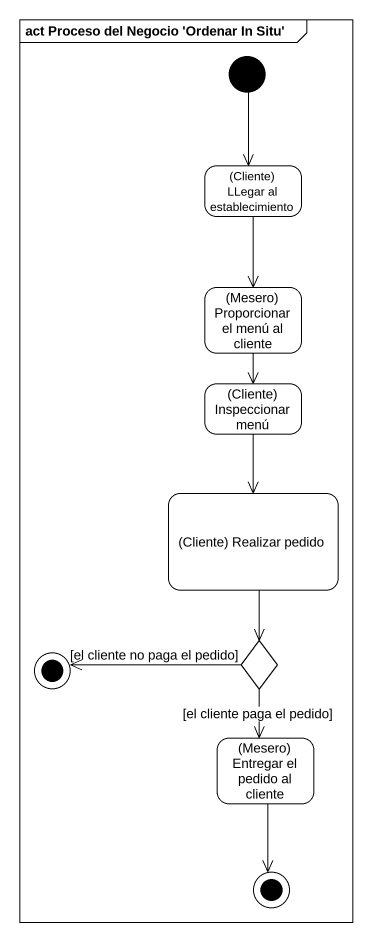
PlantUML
@startuml
mainframe act Proceso del Negocio 'Ordenar In Situ'
hide empty description
state "(Cliente) LLegar al establecimiento" as Cliente_LLegar_al
state "(Mesero) Proporcionar el menú al cliente" as Mesero_Proporcionar_el_menú
state "(Cliente) Inspeccionar menú" as Cliente_Inspeccionar_menú
state "(Cliente) Realizar pedido" as Cliente_Realizar_pedido
state final1 <<end>>
state choice1 <<choice>>
state "(Mesero) Entregar el pedido al cliente" as Mesero_Entregar_el_pedido
state final2 <<end>>
[*] --> Cliente_LLegar_al
Cliente_LLegar_al --> Mesero_Proporcionar_el_menú
Mesero_Proporcionar_el_menú --> Cliente_Inspeccionar_menú
Cliente_Inspeccionar_menú --> Cliente_Realizar_pedido
Cliente_Realizar_pedido --> choice1
choice1 -left-> final1 : [el cliente no paga el pedido]
choice1 --> Mesero_Entregar_el_pedido : [el cliente paga el pedido]
Mesero_Entregar_el_pedido --> final2
@enduml
